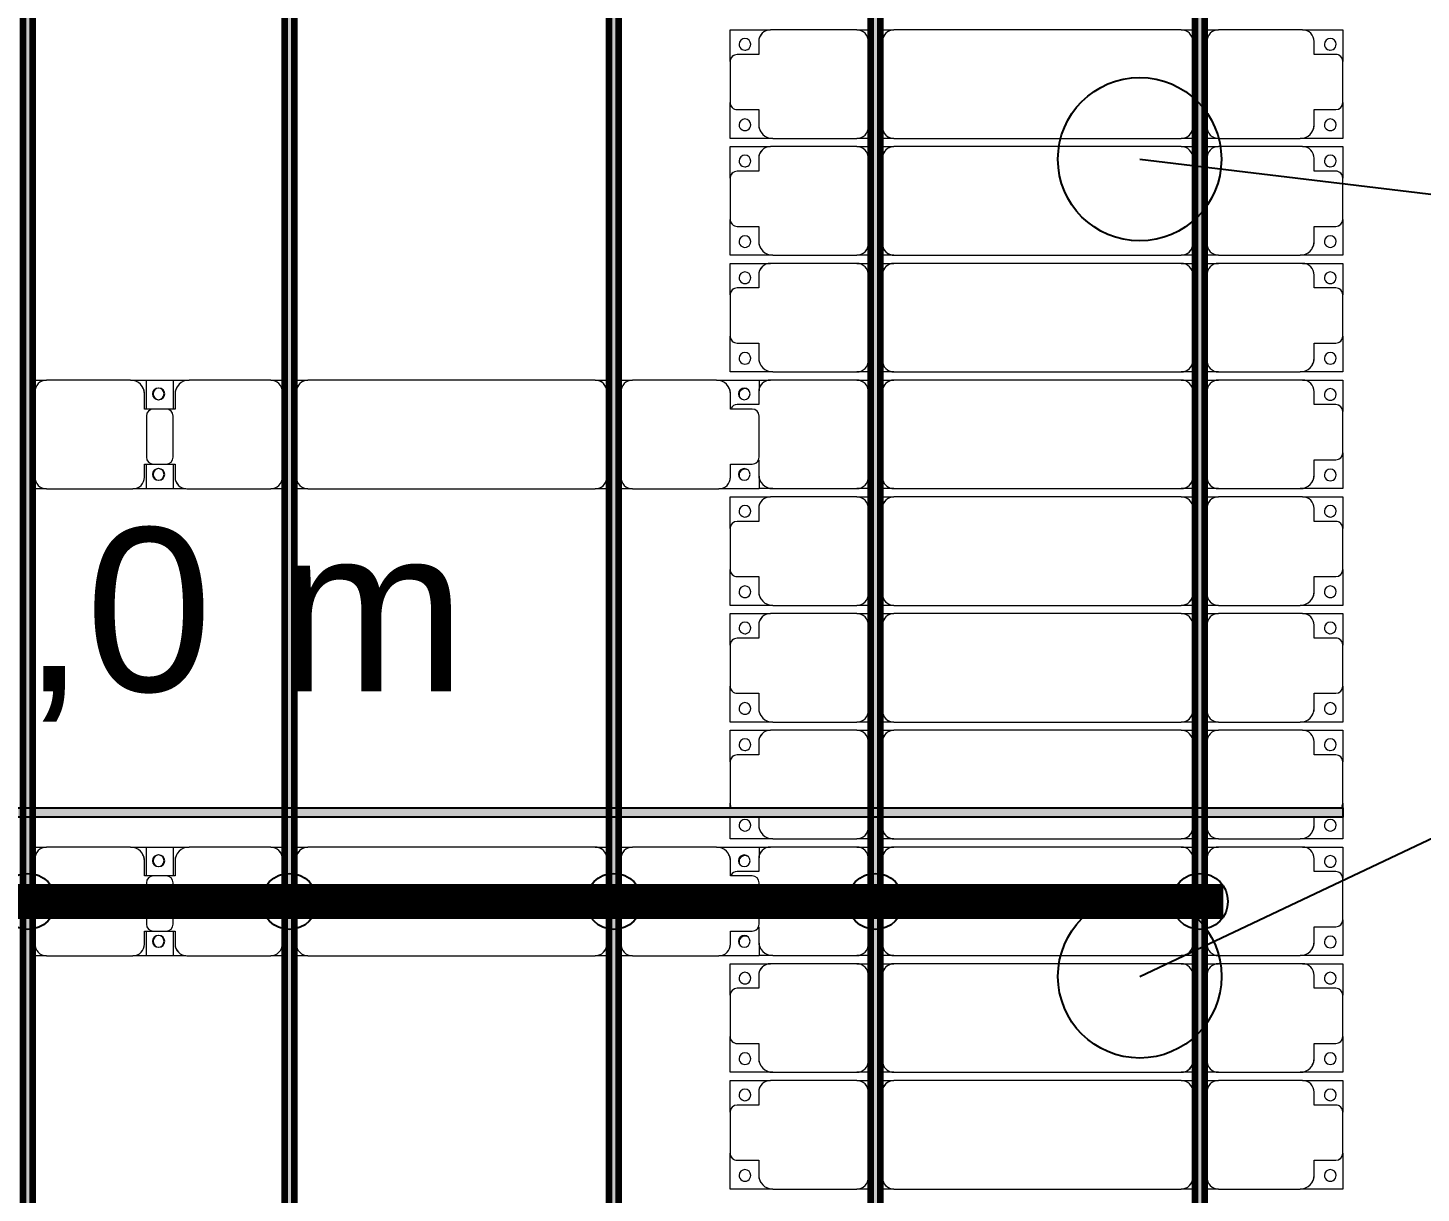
# Model space of a CAD drawing. Header units: millimetres. Extents: x 312848 to 517332, y -142134 to -35114.
# Drawn here: x 394305 to 400272, y -78578 to -73586 of the extents above; entities that cross this region are included whole.
import ezdxf

# ---------------------------------------------------------------- set-up
doc = ezdxf.new("R2010")
doc.units = ezdxf.units.MM
for name, color, linetype, lineweight in [('A-ANNO-DIMS', 211, 'Continuous', 9), ('A-ANNO-DIMS-500', 211, 'Continuous', 9), ('A-GENM', 13, 'Continuous', 9), ('S-BEAM', 12, 'Continuous', 9)]:
    doc.layers.add(name, color=color, linetype=linetype, lineweight=lineweight)
for name, color, linetype in [('GC-BICH NEO', 6, 'Continuous'), ('GC-DAY NEO', 5, 'Continuous'), ('GC-GHI CHU', 2, 'Continuous'), ('GC-HOP 40x60 GIA CUONG', 1, 'Continuous')]:
    doc.layers.add(name, color=color, linetype=linetype)
doc.styles.add('GC_VN', font='arial.ttf')
doc.styles.add('Trebuchet MS', font='trebuc.ttf', dxfattribs={"width": 0.8, "height": 1500})
doc.dimstyles.new('Arc_Length_-_3mm_Trebuchet_MS_3', dxfattribs={"dimscale": 304.8, "dimtxt": 1546.42636, "dimasz": 1.64042, "dimexe": 2.46063, "dimexo": 2.46063, "dimgap": 0.492126, "dimtad": 1, "dimdec": 0, "dimrnd": 10, "dimzin": 0, "dimdsep": 46, "dimtxsty": 'Trebuchet MS', "dimblk1": 'OBLIQUE', "dimblk2": 'OBLIQUE', "dimsah": 1, "dimcen": 0.09, "dimdle": 1.64042, "dimazin": 0, "dimtfac": 1, "dimtdec": 4, "dimtix": 1, "dimtmove": 0, "dimatfit": 3, "dimfxl": 1, "dimtvp": 1, "dimtfill": 1, "dimtolj": 1, "dimtzin": 0, "dimarcsym": 2})

# ---------------------------------------------------------------- blocks, each defined once
blk = doc.blocks.new('Dai phao do pin - DẢI PHAO ĐỠ PIN-67477-KHUNG KẾT CẤU BÈ PIN 3')
at = {"layer": 'A-GENM', "color": 7}
for p, q in [((65970, 241.6), (66029.7, 241.6)), ((66389.7, 241.6), (66029.7, 241.6)), ((66389.7, 241.6), (66572.2, 241.6)), ((66457.8, 241.6), (66640.3, 241.6)), ((66457.8, 118.2), (66457.8, 241.6)), ((66572.2, 241.6), (66572.2, 118.2)), ((66990.3, 241.6), (66640.3, 241.6)), ((66990.3, 241.6), (67050, 241.6)), ((67090, 241.6), (67149.7, 241.6)), ((68380.3, 241.6), (67149.7, 241.6)), ((68380.3, 241.6), (68440, 241.6)), ((68480, 241.6), (68539.7, 241.6)), ((68899.7, 241.6), (68539.7, 241.6)), ((68899.7, 241.6), (69082.2, 241.6)), ((69082.2, 241.6), (69082.2, 196.5)), ((65979.7, 191.6), (65979.7, -173.4)), ((66449.7, 118.2), (66449.7, 181.6)), ((66580.3, 181.6), (66580.3, 118.2)), ((67040.3, -173.4), (67040.3, 191.6)), ((67099.7, 191.6), (67099.7, -173.4)), ((68430.3, -173.4), (68430.3, 191.6)), ((68489.7, 191.6), (68489.7, -173.4)), ((68959.7, 118.2), (68959.7, 181.6)), ((66542.2, 118.2), (66449.7, 118.2)), ((66457.8, 88.2), (66457.8, -88.2)), ((66580.3, 118.2), (66487.8, 118.2)), ((66572.2, -88.2), (66572.2, 88.2)), ((69052.2, 118.2), (68959.7, 118.2)), ((69082.2, -88.2), (69082.2, 88.2)), ((66449.7, -173.4), (66449.7, -118.2)), ((66449.7, -118.2), (66542.2, -118.2)), ((66457.8, -223.4), (66457.8, -118.2)), ((66487.8, -118.2), (66580.3, -118.2)), ((66572.2, -118.2), (66572.2, -223.4)), ((66580.3, -118.2), (66580.3, -173.4)), ((68959.7, -173.4), (68959.7, -118.2)), ((68959.7, -118.2), (69052.2, -118.2)), ((69082.2, -169.7), (69082.2, -223.4)), ((66029.7, -223.4), (65970, -223.4)), ((66029.7, -223.4), (66399.7, -223.4)), ((66572.2, -223.4), (66399.7, -223.4)), ((66626.5, -223.4), (66457.8, -223.4)), ((66630.3, -223.4), (66990.3, -223.4)), ((67050, -223.4), (66990.3, -223.4)), ((67149.7, -223.4), (67090, -223.4)), ((67149.7, -223.4), (68380.3, -223.4)), ((68440, -223.4), (68380.3, -223.4)), ((68539.7, -223.4), (68480, -223.4)), ((68539.7, -223.4), (68909.7, -223.4)), ((69082.2, -223.4), (68909.7, -223.4))]:
    blk.add_line(p, q, dxfattribs=at)
for centre, radius, start, end in [((66029.7, 191.6), 50, 90, 180), ((66389.7, 181.6), 60, 0, 90), ((66640.3, 181.6), 60, 90, 180), ((66990.3, 191.6), 50, 0, 90), ((67149.7, 191.6), 50, 90, 180), ((67149.7, 191.6), 50, 105, 180), ((68380.3, 191.6), 50, 0, 90), ((68380.3, 191.6), 50, 15, 90), ((68539.7, 191.6), 50, 90, 180), ((68899.7, 181.6), 60, 360, 90), ((66029.7, 191.6), 50, 135, 180), ((66389.7, 181.6), 60, 0, 30), ((66508.6, 183.2), 25, 0, 180), ((66508.6, 183.2), 25, 180, 0), ((66511.4, 183.2), 25, 0, 180), ((66511.4, 183.2), 25, 180, 360), ((66640.3, 181.6), 60, 150, 180), ((66990.3, 191.6), 50, 0, 45), ((68539.7, 191.6), 50, 135, 180), ((68899.7, 181.6), 60, 360, 30), ((69018.6, 183.2), 25, 0, 180), ((69018.6, 183.2), 25, 180, 0), ((66487.8, 88.2), 30, 90, 180), ((66542.2, 88.2), 30, 0, 90), ((69052.2, 88.2), 30, 0, 90), ((66487.8, -88.2), 30, 180, 270), ((66542.2, -88.2), 30, 270, 0), ((69052.2, -88.2), 30, 270, 0), ((69052.2, -88.2), 30, 300, 330), ((66029.7, -173.4), 50, 180, 270), ((66029.7, -173.4), 50, 180, 225), ((66399.7, -173.4), 50, 270, 0), ((66399.7, -173.4), 50, 315, 0), ((66508.6, -161.8), 25, 0, 180), ((66508.6, -161.8), 25, 180, 360), ((66511.4, -161.8), 25, 0, 180), ((66511.4, -161.8), 25, 180, 0), ((66630.3, -173.4), 50, 180, 270), ((66630.3, -173.4), 50, 180, 225), ((66990.3, -173.4), 50, 270, 0), ((66990.3, -173.4), 50, 315, 0), ((67149.7, -173.4), 50, 180, 270), ((67149.7, -173.4), 50, 180, 270), ((68380.3, -173.4), 50, 270, 0), ((68380.3, -173.4), 50, 285, 0), ((68539.7, -173.4), 50, 180, 270), ((68539.7, -173.4), 50, 180, 225), ((68909.7, -173.4), 50, 270, 0), ((68909.7, -173.4), 50, 315, 0), ((69018.6, -161.8), 25, 0, 180), ((69018.6, -161.8), 25, 180, 0)]:
    blk.add_arc(centre, radius, start, end, dxfattribs=at)
blk = doc.blocks.new('Dai phao do pin - DẢI PHAO ĐỠ PIN-V1-KHUNG KẾT CẤU BÈ PIN 3')
at = {"layer": 'A-GENM', "color": 7}
for p, q in [((65970, 241.6), (66029.7, 241.6)), ((66389.7, 241.6), (66029.7, 241.6)), ((66389.7, 241.6), (66572.2, 241.6)), ((66457.8, 241.6), (66640.3, 241.6)), ((66457.8, 118.2), (66457.8, 241.6)), ((66572.2, 241.6), (66572.2, 118.2)), ((66990.3, 241.6), (66640.3, 241.6)), ((66990.3, 241.6), (67050, 241.6)), ((67090, 241.6), (67149.7, 241.6)), ((68380.3, 241.6), (67149.7, 241.6)), ((68380.3, 241.6), (68440, 241.6)), ((68480, 241.6), (68539.7, 241.6)), ((68899.7, 241.6), (68539.7, 241.6)), ((68899.7, 241.6), (69082.2, 241.6)), ((69082.2, 241.6), (69082.2, 196.5)), ((65979.7, 191.6), (65979.7, -173.4)), ((66449.7, 118.2), (66449.7, 181.6)), ((66580.3, 181.6), (66580.3, 118.2)), ((67040.3, -173.4), (67040.3, 191.6)), ((67099.7, 191.6), (67099.7, -173.4)), ((68430.3, -173.4), (68430.3, 191.6)), ((68489.7, 191.6), (68489.7, -173.4)), ((68959.7, 118.2), (68959.7, 181.6)), ((66542.2, 118.2), (66449.7, 118.2)), ((66457.8, 88.2), (66457.8, -88.2)), ((66580.3, 118.2), (66487.8, 118.2)), ((66572.2, -88.2), (66572.2, 88.2)), ((69052.2, 118.2), (68959.7, 118.2)), ((69082.2, -88.2), (69082.2, 88.2)), ((66449.7, -173.4), (66449.7, -118.2)), ((66449.7, -118.2), (66542.2, -118.2)), ((66457.8, -223.4), (66457.8, -118.2)), ((66487.8, -118.2), (66580.3, -118.2)), ((66572.2, -118.2), (66572.2, -223.4)), ((66580.3, -118.2), (66580.3, -173.4)), ((68959.7, -173.4), (68959.7, -118.2)), ((68959.7, -118.2), (69052.2, -118.2)), ((69082.2, -169.7), (69082.2, -223.4)), ((66029.7, -223.4), (65970, -223.4)), ((66029.7, -223.4), (66399.7, -223.4)), ((66572.2, -223.4), (66399.7, -223.4)), ((66626.5, -223.4), (66457.8, -223.4)), ((66630.3, -223.4), (66990.3, -223.4)), ((67050, -223.4), (66990.3, -223.4)), ((67149.7, -223.4), (67090, -223.4)), ((67149.7, -223.4), (68380.3, -223.4)), ((68440, -223.4), (68380.3, -223.4)), ((68539.7, -223.4), (68480, -223.4)), ((68539.7, -223.4), (68909.7, -223.4)), ((69082.2, -223.4), (68909.7, -223.4))]:
    blk.add_line(p, q, dxfattribs=at)
for centre, radius, start, end in [((66029.7, 191.6), 50, 90, 180), ((66389.7, 181.6), 60, 0, 90), ((66640.3, 181.6), 60, 90, 180), ((66990.3, 191.6), 50, 0, 90), ((67149.7, 191.6), 50, 90, 180), ((67149.7, 191.6), 50, 105, 180), ((68380.3, 191.6), 50, 0, 90), ((68380.3, 191.6), 50, 15, 90), ((68539.7, 191.6), 50, 90, 180), ((68899.7, 181.6), 60, 360, 90), ((66029.7, 191.6), 50, 135, 180), ((66389.7, 181.6), 60, 0, 30), ((66508.6, 183.2), 25, 0, 180), ((66508.6, 183.2), 25, 180, 0), ((66511.4, 183.2), 25, 0, 180), ((66511.4, 183.2), 25, 180, 360), ((66640.3, 181.6), 60, 150, 180), ((66990.3, 191.6), 50, 0, 45), ((68539.7, 191.6), 50, 135, 180), ((68899.7, 181.6), 60, 360, 30), ((69018.6, 183.2), 25, 0, 180), ((69018.6, 183.2), 25, 180, 0), ((66487.8, 88.2), 30, 90, 180), ((66542.2, 88.2), 30, 0, 90), ((69052.2, 88.2), 30, 0, 90), ((66487.8, -88.2), 30, 180, 270), ((66542.2, -88.2), 30, 270, 0), ((69052.2, -88.2), 30, 270, 0), ((69052.2, -88.2), 30, 300, 330), ((66029.7, -173.4), 50, 180, 270), ((66029.7, -173.4), 50, 180, 225), ((66399.7, -173.4), 50, 270, 0), ((66399.7, -173.4), 50, 315, 0), ((66508.6, -161.8), 25, 0, 180), ((66508.6, -161.8), 25, 180, 360), ((66511.4, -161.8), 25, 0, 180), ((66511.4, -161.8), 25, 180, 0), ((66630.3, -173.4), 50, 180, 270), ((66630.3, -173.4), 50, 180, 225), ((66990.3, -173.4), 50, 270, 0), ((66990.3, -173.4), 50, 315, 0), ((67149.7, -173.4), 50, 180, 270), ((67149.7, -173.4), 50, 180, 270), ((68380.3, -173.4), 50, 270, 0), ((68380.3, -173.4), 50, 285, 0), ((68539.7, -173.4), 50, 180, 270), ((68539.7, -173.4), 50, 180, 225), ((68909.7, -173.4), 50, 270, 0), ((68909.7, -173.4), 50, 315, 0), ((69018.6, -161.8), 25, 0, 180), ((69018.6, -161.8), 25, 180, 0)]:
    blk.add_arc(centre, radius, start, end, dxfattribs=at)
blk = doc.blocks.new('Dầm C52 - Hộp 40x60-69555-KHUNG KẾT CẤU BÈ PIN 3')
at = {"layer": 'S-BEAM', "lineweight": 25}
blk.add_hatch(color=4, dxfattribs=at).paths.add_polyline_path([(37512.3, -20), (37702.2, -20), (37702.2, 20), (-37702.2, 20), (-37702.2, -20), (37035.7, -20)])
at = {"layer": 'S-BEAM', "color": 4, "lineweight": 25}
for p, q in [((-37702.2, 20), (37702.2, 20)), ((37702.2, 20), (37702.2, -20)), ((37702.2, -20), (-37702.2, -20))]:
    blk.add_line(p, q, dxfattribs=at)
blk = doc.blocks.new('Dải phao đi lại kèm đỡ invester - DẢI PHAO ĐI LẠI-V20-KHUNG KẾT CẤU BÈ PIN 3')
at = {"layer": 'A-GENM', "color": 7}
for p, q in [((54758.4, 1312.2), (54911.8, 1312.2)), ((54758.4, 1129.7), (54758.4, 1312.2)), ((54881.8, 1282.2), (54881.8, 1189.7)), ((55088.2, 1312.2), (54911.8, 1312.2)), ((55088.2, 1312.2), (55223.4, 1312.2)), ((55118.2, 1189.7), (55118.2, 1282.2)), ((55223.4, 1312.2), (55223.4, 1139.7)), ((55258.4, 1312.2), (55411.8, 1312.2)), ((55258.4, 1129.7), (55258.4, 1312.2)), ((55381.8, 1282.2), (55381.8, 1189.7)), ((55588.2, 1312.2), (55411.8, 1312.2)), ((55588.2, 1312.2), (55723.4, 1312.2)), ((55618.2, 1189.7), (55618.2, 1282.2)), ((55723.4, 1312.2), (55723.4, 1139.7)), ((55794.6, 1312.2), (55803.5, 1312.2)), ((56118.2, 1189.7), (56118.2, 1282.2)), ((56169.7, 1312.2), (56176.8, 1312.2)), ((56223.4, 1312.2), (56223.4, 1139.7)), ((56258.4, 1312.2), (56351.2, 1312.2)), ((56258.4, 1129.7), (56258.4, 1312.2)), ((56391.2, 1312.2), (56411.8, 1312.2)), ((56588.2, 1312.2), (56411.8, 1312.2)), ((56588.2, 1312.2), (56723.4, 1312.2)), ((56618.2, 1189.7), (56618.2, 1282.2)), ((56723.4, 1312.2), (56723.4, 1139.7)), ((56758.4, 1312.2), (56911.8, 1312.2)), ((56758.4, 1129.7), (56758.4, 1312.2)), ((56881.8, 1282.2), (56881.8, 1189.7)), ((57088.2, 1312.2), (56911.8, 1312.2)), ((57088.2, 1312.2), (57223.4, 1312.2)), ((57118.2, 1189.7), (57118.2, 1282.2)), ((57223.4, 1312.2), (57223.4, 1139.7)), ((57258.4, 1312.2), (57411.8, 1312.2)), ((57258.4, 1129.7), (57258.4, 1312.2)), ((57381.8, 1282.2), (57381.8, 1189.7)), ((57588.2, 1312.2), (57411.8, 1312.2)), ((57588.2, 1312.2), (57723.4, 1312.2)), ((57618.2, 1189.7), (57618.2, 1282.2)), ((57723.4, 1312.2), (57723.4, 1139.7)), ((57794.6, 1312.2), (57803.5, 1312.2)), ((58118.2, 1189.7), (58118.2, 1282.2)), ((58169.7, 1312.2), (58176.8, 1312.2)), ((58223.4, 1312.2), (58223.4, 1139.7)), ((58258.4, 1312.2), (58411.8, 1312.2)), ((58258.4, 1129.7), (58258.4, 1312.2)), ((58381.8, 1282.2), (58381.8, 1189.7)), ((58588.2, 1312.2), (58411.8, 1312.2)), ((58588.2, 1312.2), (58723.4, 1312.2)), ((58618.2, 1189.7), (58618.2, 1282.2)), ((58723.4, 1312.2), (58723.4, 1139.7)), ((58758.4, 1312.2), (58911.8, 1312.2)), ((58758.4, 1129.7), (58758.4, 1312.2)), ((58881.8, 1282.2), (58881.8, 1189.7)), ((59088.2, 1312.2), (58911.8, 1312.2)), ((59088.2, 1312.2), (59223.4, 1312.2)), ((59118.2, 1189.7), (59118.2, 1282.2)), ((59223.4, 1312.2), (59223.4, 1139.7)), ((59258.4, 1312.2), (59411.8, 1312.2)), ((59258.4, 1129.7), (59258.4, 1312.2)), ((59381.8, 1282.2), (59381.8, 1189.7)), ((59588.2, 1312.2), (59411.8, 1312.2)), ((59588.2, 1312.2), (59723.4, 1312.2)), ((59618.2, 1189.7), (59618.2, 1282.2)), ((59723.4, 1312.2), (59723.4, 1139.7)), ((54881.8, 1189.7), (54818.4, 1189.7)), ((55173.4, 1189.7), (55118.2, 1189.7)), ((55223.4, 769.7), (55223.4, 1139.7)), ((55381.8, 1189.7), (55318.4, 1189.7)), ((55673.4, 1189.7), (55618.2, 1189.7)), ((55723.4, 769.7), (55723.4, 1139.7)), ((55758.4, 1129.7), (55758.4, 1188.8)), ((55881.8, 1189.7), (55818.4, 1189.7)), ((56173.4, 1189.7), (56118.2, 1189.7)), ((56223.4, 769.7), (56223.4, 1139.7)), ((56351.2, 1189.7), (56318.4, 1189.7)), ((56673.4, 1189.7), (56618.2, 1189.7)), ((56723.4, 769.7), (56723.4, 1139.7)), ((56881.8, 1189.7), (56818.4, 1189.7)), ((57173.4, 1189.7), (57118.2, 1189.7)), ((57223.4, 769.7), (57223.4, 1139.7)), ((57381.8, 1189.7), (57318.4, 1189.7)), ((57673.4, 1189.7), (57618.2, 1189.7)), ((57723.4, 769.7), (57723.4, 1139.7)), ((57758.4, 1129.7), (57758.4, 1188.8)), ((57881.8, 1189.7), (57818.4, 1189.7)), ((58173.4, 1189.7), (58118.2, 1189.7)), ((58223.4, 769.7), (58223.4, 1139.7)), ((58381.8, 1189.7), (58318.4, 1189.7)), ((58673.4, 1189.7), (58618.2, 1189.7)), ((58723.4, 769.7), (58723.4, 1139.7)), ((58881.8, 1189.7), (58818.4, 1189.7)), ((59173.4, 1189.7), (59118.2, 1189.7)), ((59223.4, 769.7), (59223.4, 1139.7)), ((59381.8, 1189.7), (59318.4, 1189.7)), ((59673.4, 1189.7), (59618.2, 1189.7)), ((59723.4, 769.7), (59723.4, 1139.7)), ((54758.4, 1129.7), (54758.4, 769.7)), ((55258.4, 1129.7), (55258.4, 769.7)), ((55758.4, 1129.7), (55758.4, 769.7)), ((56258.4, 1129.7), (56258.4, 769.7)), ((56758.4, 1129.7), (56758.4, 769.7)), ((57258.4, 1129.7), (57258.4, 769.7)), ((57758.4, 1129.7), (57758.4, 769.7)), ((58258.4, 1129.7), (58258.4, 769.7)), ((58758.4, 1129.7), (58758.4, 769.7)), ((59258.4, 1129.7), (59258.4, 769.7)), ((54758.4, 710), (54758.4, 769.7)), ((54808.4, 719.7), (55173.4, 719.7)), ((55223.4, 769.7), (55223.4, 710)), ((55258.4, 710), (55258.4, 769.7)), ((55308.4, 719.7), (55673.4, 719.7)), ((55723.4, 769.7), (55723.4, 710)), ((55758.4, 710), (55758.4, 769.7)), ((55808.4, 719.7), (56173.4, 719.7)), ((56223.4, 769.7), (56223.4, 710)), ((56258.4, 710), (56258.4, 769.7)), ((56308.4, 719.7), (56351.2, 719.7)), ((56391.2, 719.7), (56673.4, 719.7)), ((56723.4, 769.7), (56723.4, 710)), ((56758.4, 710), (56758.4, 769.7)), ((56808.4, 719.7), (57173.4, 719.7)), ((57223.4, 769.7), (57223.4, 710)), ((57258.4, 710), (57258.4, 769.7)), ((57308.4, 719.7), (57673.4, 719.7)), ((57723.4, 769.7), (57723.4, 710)), ((57758.4, 710), (57758.4, 769.7)), ((57808.4, 719.7), (58173.4, 719.7)), ((58223.4, 769.7), (58223.4, 710)), ((58258.4, 710), (58258.4, 769.7)), ((58308.4, 719.7), (58673.4, 719.7)), ((58723.4, 769.7), (58723.4, 710)), ((58758.4, 710), (58758.4, 769.7)), ((58808.4, 719.7), (59173.4, 719.7)), ((59223.4, 769.7), (59223.4, 710)), ((59258.4, 710), (59258.4, 769.7)), ((59308.4, 719.7), (59673.4, 719.7)), ((59723.4, 769.7), (59723.4, 710)), ((54758.4, 610.3), (54758.4, 670)), ((55173.4, 660.3), (54808.4, 660.3)), ((55223.4, 670), (55223.4, 610.3)), ((55258.4, 610.3), (55258.4, 670)), ((55673.4, 660.3), (55308.4, 660.3)), ((55723.4, 670), (55723.4, 610.3)), ((55758.4, 610.3), (55758.4, 670)), ((56173.4, 660.3), (55808.4, 660.3)), ((56223.4, 670), (56223.4, 610.3)), ((56258.4, 610.3), (56258.4, 670)), ((56351.2, 660.3), (56308.4, 660.3)), ((56673.4, 660.3), (56391.2, 660.3)), ((56723.4, 670), (56723.4, 610.3)), ((56758.4, 610.3), (56758.4, 670)), ((57173.4, 660.3), (56808.4, 660.3)), ((57223.4, 670), (57223.4, 610.3)), ((57258.4, 610.3), (57258.4, 670)), ((57673.4, 660.3), (57308.4, 660.3)), ((57723.4, 670), (57723.4, 610.3)), ((57758.4, 610.3), (57758.4, 670)), ((58173.4, 660.3), (57808.4, 660.3)), ((58223.4, 670), (58223.4, 610.3)), ((58258.4, 610.3), (58258.4, 670)), ((58673.4, 660.3), (58308.4, 660.3)), ((58723.4, 670), (58723.4, 610.3)), ((58758.4, 610.3), (58758.4, 670)), ((59173.4, 660.3), (58808.4, 660.3)), ((59223.4, 670), (59223.4, 610.3)), ((59258.4, 610.3), (59258.4, 670)), ((59673.4, 660.3), (59308.4, 660.3)), ((59723.4, 670), (59723.4, 610.3)), ((54758.4, 610.3), (54758.4, -620.3)), ((55223.4, -620.3), (55223.4, 610.3)), ((55258.4, 610.3), (55258.4, -620.3)), ((55723.4, -620.3), (55723.4, 610.3)), ((55758.4, 610.3), (55758.4, -620.3)), ((56223.4, -620.3), (56223.4, 610.3)), ((56258.4, 610.3), (56258.4, -620.3)), ((56723.4, -620.3), (56723.4, 610.3)), ((56758.4, 610.3), (56758.4, -620.3)), ((57223.4, -620.3), (57223.4, 610.3)), ((57258.4, 610.3), (57258.4, -620.3)), ((57723.4, -620.3), (57723.4, 610.3)), ((57758.4, 610.3), (57758.4, -620.3)), ((58223.4, -620.3), (58223.4, 610.3)), ((58258.4, 610.3), (58258.4, -620.3)), ((58723.4, -620.3), (58723.4, 610.3)), ((58758.4, 610.3), (58758.4, -620.3)), ((59223.4, -620.3), (59223.4, 610.3)), ((59258.4, 610.3), (59258.4, -620.3)), ((59723.4, -620.3), (59723.4, 610.3)), ((54758.4, -680), (54758.4, -620.3)), ((55223.4, -620.3), (55223.4, -680)), ((55258.4, -680), (55258.4, -620.3)), ((55723.4, -620.3), (55723.4, -680)), ((55758.4, -680), (55758.4, -620.3)), ((56223.4, -620.3), (56223.4, -680)), ((56258.4, -680), (56258.4, -620.3)), ((56723.4, -620.3), (56723.4, -680)), ((56758.4, -680), (56758.4, -620.3)), ((57223.4, -620.3), (57223.4, -680)), ((57258.4, -680), (57258.4, -620.3)), ((57723.4, -620.3), (57723.4, -680)), ((57758.4, -680), (57758.4, -620.3)), ((58223.4, -620.3), (58223.4, -680)), ((58258.4, -680), (58258.4, -620.3)), ((58723.4, -620.3), (58723.4, -680)), ((58758.4, -680), (58758.4, -620.3)), ((59223.4, -620.3), (59223.4, -680)), ((59258.4, -680), (59258.4, -620.3)), ((59723.4, -620.3), (59723.4, -680)), ((54808.4, -670.3), (55173.4, -670.3)), ((55308.4, -670.3), (55673.4, -670.3)), ((55808.4, -670.3), (56173.4, -670.3)), ((56308.4, -670.3), (56351.2, -670.3)), ((56391.2, -670.3), (56673.4, -670.3)), ((56808.4, -670.3), (57173.4, -670.3)), ((57308.4, -670.3), (57673.4, -670.3)), ((57808.4, -670.3), (58173.4, -670.3)), ((58308.4, -670.3), (58673.4, -670.3)), ((58808.4, -670.3), (59173.4, -670.3)), ((59308.4, -670.3), (59673.4, -670.3)), ((54758.4, -779.7), (54758.4, -720)), ((55173.4, -729.7), (54808.4, -729.7)), ((55223.4, -720), (55223.4, -779.7)), ((55258.4, -779.7), (55258.4, -720)), ((55673.4, -729.7), (55308.4, -729.7)), ((55723.4, -720), (55723.4, -779.7)), ((55758.4, -779.7), (55758.4, -720)), ((56173.4, -729.7), (55808.4, -729.7)), ((56223.4, -720), (56223.4, -779.7)), ((56258.4, -779.7), (56258.4, -720)), ((56351.2, -729.7), (56308.4, -729.7)), ((56673.4, -729.7), (56391.2, -729.7)), ((56723.4, -720), (56723.4, -779.7)), ((56758.4, -779.7), (56758.4, -720)), ((57173.4, -729.7), (56808.4, -729.7)), ((57223.4, -720), (57223.4, -779.7)), ((57258.4, -779.7), (57258.4, -720)), ((57673.4, -729.7), (57308.4, -729.7)), ((57723.4, -720), (57723.4, -779.7)), ((57758.4, -779.7), (57758.4, -720)), ((58173.4, -729.7), (57808.4, -729.7)), ((58223.4, -720), (58223.4, -779.7)), ((58258.4, -779.7), (58258.4, -720)), ((58673.4, -729.7), (58308.4, -729.7)), ((58723.4, -720), (58723.4, -779.7)), ((58758.4, -779.7), (58758.4, -720)), ((59173.4, -729.7), (58808.4, -729.7)), ((59223.4, -720), (59223.4, -779.7)), ((59258.4, -779.7), (59258.4, -720)), ((59673.4, -729.7), (59308.4, -729.7)), ((59723.4, -720), (59723.4, -779.7)), ((54758.4, -779.7), (54758.4, -1129.7)), ((55223.4, -1139.7), (55223.4, -779.7)), ((55258.4, -779.7), (55258.4, -1129.7)), ((55723.4, -1139.7), (55723.4, -779.7)), ((55758.4, -779.7), (55758.4, -1129.7)), ((56223.4, -1139.7), (56223.4, -779.7)), ((56258.4, -779.7), (56258.4, -1129.7)), ((56723.4, -1139.7), (56723.4, -779.7)), ((56758.4, -779.7), (56758.4, -1129.7)), ((57223.4, -1139.7), (57223.4, -779.7)), ((57258.4, -779.7), (57258.4, -1129.7)), ((57723.4, -1139.7), (57723.4, -779.7)), ((57758.4, -779.7), (57758.4, -1129.7)), ((58223.4, -1139.7), (58223.4, -779.7)), ((58258.4, -779.7), (58258.4, -1129.7)), ((58723.4, -1139.7), (58723.4, -779.7)), ((58758.4, -779.7), (58758.4, -1129.7)), ((59223.4, -1139.7), (59223.4, -779.7)), ((59258.4, -779.7), (59258.4, -1129.7)), ((59723.4, -1139.7), (59723.4, -779.7)), ((54758.4, -1312.2), (54758.4, -1129.7)), ((55258.4, -1312.2), (55258.4, -1129.7)), ((55758.4, -1312.2), (55758.4, -1129.7)), ((56258.4, -1312.2), (56258.4, -1129.7)), ((56758.4, -1312.2), (56758.4, -1129.7)), ((57258.4, -1312.2), (57258.4, -1129.7)), ((57758.4, -1312.2), (57758.4, -1129.7)), ((58258.4, -1312.2), (58258.4, -1129.7)), ((58758.4, -1312.2), (58758.4, -1129.7)), ((59258.4, -1312.2), (59258.4, -1129.7)), ((54818.4, -1189.7), (54881.8, -1189.7)), ((54881.8, -1189.7), (54881.8, -1282.2)), ((55118.2, -1282.2), (55118.2, -1189.7)), ((55118.2, -1189.7), (55173.4, -1189.7)), ((55223.4, -1139.7), (55223.4, -1312.2)), ((55318.4, -1189.7), (55381.8, -1189.7)), ((55381.8, -1189.7), (55381.8, -1282.2)), ((55618.2, -1282.2), (55618.2, -1189.7)), ((55618.2, -1189.7), (55673.4, -1189.7)), ((55723.4, -1139.7), (55723.4, -1312.2)), ((55818.4, -1189.7), (55881.8, -1189.7)), ((55881.8, -1189.7), (55881.8, -1282.2)), ((56118.2, -1282.2), (56118.2, -1189.7)), ((56118.2, -1189.7), (56173.4, -1189.7)), ((56223.4, -1139.7), (56223.4, -1312.2)), ((56318.4, -1189.7), (56351.2, -1189.7)), ((56618.2, -1282.2), (56618.2, -1189.7)), ((56618.2, -1189.7), (56673.4, -1189.7)), ((56723.4, -1139.7), (56723.4, -1312.2)), ((56818.4, -1189.7), (56881.8, -1189.7)), ((56881.8, -1189.7), (56881.8, -1282.2)), ((57118.2, -1282.2), (57118.2, -1189.7)), ((57118.2, -1189.7), (57173.4, -1189.7)), ((57223.4, -1139.7), (57223.4, -1312.2)), ((57318.4, -1189.7), (57381.8, -1189.7)), ((57381.8, -1189.7), (57381.8, -1282.2)), ((57618.2, -1282.2), (57618.2, -1189.7)), ((57618.2, -1189.7), (57673.4, -1189.7)), ((57723.4, -1139.7), (57723.4, -1312.2)), ((57818.4, -1189.7), (57881.8, -1189.7)), ((57881.8, -1189.7), (57881.8, -1282.2)), ((58118.2, -1282.2), (58118.2, -1189.7)), ((58118.2, -1189.7), (58173.4, -1189.7)), ((58223.4, -1139.7), (58223.4, -1312.2)), ((58318.4, -1189.7), (58381.8, -1189.7)), ((58381.8, -1189.7), (58381.8, -1282.2)), ((58618.2, -1282.2), (58618.2, -1189.7)), ((58618.2, -1189.7), (58673.4, -1189.7)), ((58723.4, -1139.7), (58723.4, -1312.2)), ((58818.4, -1189.7), (58881.8, -1189.7)), ((58881.8, -1189.7), (58881.8, -1282.2)), ((59118.2, -1282.2), (59118.2, -1189.7)), ((59118.2, -1189.7), (59173.4, -1189.7)), ((59223.4, -1139.7), (59223.4, -1312.2)), ((59318.4, -1189.7), (59381.8, -1189.7)), ((59381.8, -1189.7), (59381.8, -1282.2)), ((59618.2, -1282.2), (59618.2, -1189.7)), ((59618.2, -1189.7), (59673.4, -1189.7)), ((59723.4, -1139.7), (59723.4, -1312.2)), ((54911.8, -1312.2), (54758.4, -1312.2)), ((54911.8, -1312.2), (55088.2, -1312.2)), ((55223.4, -1312.2), (55088.2, -1312.2)), ((55411.8, -1312.2), (55258.4, -1312.2)), ((55411.8, -1312.2), (55588.2, -1312.2)), ((55723.4, -1312.2), (55588.2, -1312.2)), ((55911.8, -1312.2), (55758.4, -1312.2)), ((55911.8, -1312.2), (56088.2, -1312.2)), ((56223.4, -1312.2), (56088.2, -1312.2)), ((56351.2, -1312.2), (56258.4, -1312.2)), ((56411.8, -1312.2), (56391.2, -1312.2)), ((56411.8, -1312.2), (56588.2, -1312.2)), ((56723.4, -1312.2), (56588.2, -1312.2)), ((56911.8, -1312.2), (56758.4, -1312.2)), ((56911.8, -1312.2), (57088.2, -1312.2)), ((57223.4, -1312.2), (57088.2, -1312.2)), ((57411.8, -1312.2), (57258.4, -1312.2)), ((57411.8, -1312.2), (57588.2, -1312.2)), ((57723.4, -1312.2), (57588.2, -1312.2)), ((57911.8, -1312.2), (57758.4, -1312.2)), ((57911.8, -1312.2), (58088.2, -1312.2)), ((58223.4, -1312.2), (58088.2, -1312.2)), ((58411.8, -1312.2), (58258.4, -1312.2)), ((58411.8, -1312.2), (58588.2, -1312.2)), ((58723.4, -1312.2), (58588.2, -1312.2)), ((58911.8, -1312.2), (58758.4, -1312.2)), ((58911.8, -1312.2), (59088.2, -1312.2)), ((59223.4, -1312.2), (59088.2, -1312.2)), ((59411.8, -1312.2), (59258.4, -1312.2)), ((59411.8, -1312.2), (59588.2, -1312.2)), ((59723.4, -1312.2), (59588.2, -1312.2))]:
    blk.add_line(p, q, dxfattribs=at)
for centre, radius, start, end in [((54816.8, 1248.6), 25, 90, 270), ((54816.8, 1248.6), 25, 270, 90), ((54911.8, 1282.2), 30, 90, 180), ((54911.8, 1282.2), 30, 90, 150), ((55088.2, 1282.2), 30, 360, 90), ((55088.2, 1282.2), 30, 30, 90), ((55161.8, 1248.6), 25, 90, 270), ((55161.8, 1248.6), 25, 270, 90), ((55316.8, 1248.6), 25, 90, 270), ((55316.8, 1248.6), 25, 270, 90), ((55411.8, 1282.2), 30, 90, 180), ((55411.8, 1282.2), 30, 90, 150), ((55588.2, 1282.2), 30, 360, 90), ((55588.2, 1282.2), 30, 30, 90), ((55661.8, 1248.6), 25, 90, 270), ((55661.8, 1248.6), 25, 270, 90), ((55816.8, 1248.6), 25, 90, 120), ((55816.8, 1248.6), 25, 330, 90), ((56088.2, 1282.2), 30, 0, 60), ((56161.8, 1248.6), 25, 90, 120), ((56161.8, 1248.6), 25, 330, 90), ((56316.8, 1248.6), 25, 90, 270), ((56316.8, 1248.6), 25, 270, 90), ((56411.8, 1282.2), 30, 90, 120), ((56411.8, 1282.2), 30, 90, 120), ((56588.2, 1282.2), 30, 360, 90), ((56588.2, 1282.2), 30, 30, 90), ((56661.8, 1248.6), 25, 90, 270), ((56661.8, 1248.6), 25, 270, 90), ((56816.8, 1248.6), 25, 90, 270), ((56816.8, 1248.6), 25, 270, 90), ((56911.8, 1282.2), 30, 90, 180), ((56911.8, 1282.2), 30, 90, 150), ((57088.2, 1282.2), 30, 360, 90), ((57088.2, 1282.2), 30, 30, 90), ((57161.8, 1248.6), 25, 90, 270), ((57161.8, 1248.6), 25, 270, 90), ((57316.8, 1248.6), 25, 90, 270), ((57316.8, 1248.6), 25, 270, 90), ((57411.8, 1282.2), 30, 90, 180), ((57411.8, 1282.2), 30, 90, 150), ((57588.2, 1282.2), 30, 0, 90), ((57588.2, 1282.2), 30, 30, 90), ((57661.8, 1248.6), 25, 90, 270), ((57661.8, 1248.6), 25, 270, 90), ((57816.8, 1248.6), 25, 90, 120), ((57816.8, 1248.6), 25, 330, 90), ((58088.2, 1282.2), 30, 360, 60), ((58161.8, 1248.6), 25, 90, 120), ((58161.8, 1248.6), 25, 330, 90), ((58316.8, 1248.6), 25, 90, 270), ((58316.8, 1248.6), 25, 270, 90), ((58411.8, 1282.2), 30, 90, 180), ((58411.8, 1282.2), 30, 90, 150), ((58588.2, 1282.2), 30, 0, 90), ((58588.2, 1282.2), 30, 30, 90), ((58661.8, 1248.6), 25, 90, 270), ((58661.8, 1248.6), 25, 270, 90), ((58816.8, 1248.6), 25, 90, 270), ((58816.8, 1248.6), 25, 270, 90), ((58911.8, 1282.2), 30, 90, 180), ((58911.8, 1282.2), 30, 90, 150), ((59088.2, 1282.2), 30, 360, 90), ((59088.2, 1282.2), 30, 35.23826, 90), ((59161.8, 1248.6), 25, 90, 270), ((59161.8, 1248.6), 25, 270, 90), ((59316.8, 1248.6), 25, 90, 270), ((59316.8, 1248.6), 25, 270, 90), ((59411.8, 1282.2), 30, 90, 180), ((59411.8, 1282.2), 30, 90, 150), ((59588.2, 1282.2), 30, 360, 90), ((59588.2, 1282.2), 30, 30, 90), ((59661.8, 1248.6), 25, 90, 270), ((59661.8, 1248.6), 25, 270, 90), ((55161.8, 1248.6), 25, 180, 195), ((55661.8, 1248.6), 25, 180, 195), ((56661.8, 1248.6), 25, 180, 195), ((57161.8, 1248.6), 25, 180, 195), ((57661.8, 1248.6), 25, 180, 195), ((58661.8, 1248.6), 25, 180, 195), ((59161.8, 1248.6), 25, 180, 195), ((59661.8, 1248.6), 25, 180, 195), ((54818.4, 1129.7), 60, 90, 180), ((54818.4, 1129.7), 60, 90, 120), ((55173.4, 1139.7), 50, 0, 90), ((55173.4, 1139.7), 50, 45, 90), ((55318.4, 1129.7), 60, 90, 180), ((55318.4, 1129.7), 60, 90, 120), ((55673.4, 1139.7), 50, 360, 90), ((55673.4, 1139.7), 50, 45, 90), ((55818.4, 1129.7), 60, 90, 180), ((55818.4, 1129.7), 60, 105, 120), ((56173.4, 1139.7), 50, 360, 90), ((56173.4, 1139.7), 50, 45, 75), ((56318.4, 1129.7), 60, 90, 180), ((56318.4, 1129.7), 60, 90, 120), ((56673.4, 1139.7), 50, 360, 90), ((56673.4, 1139.7), 50, 45, 90), ((56818.4, 1129.7), 60, 90, 180), ((56818.4, 1129.7), 60, 92.95161, 120), ((57173.4, 1139.7), 50, 360, 90), ((57173.4, 1139.7), 50, 45, 90), ((57318.4, 1129.7), 60, 90, 180), ((57318.4, 1129.7), 60, 90, 120), ((57673.4, 1139.7), 50, 0, 90), ((57673.4, 1139.7), 50, 45, 90), ((57818.4, 1129.7), 60, 90, 180), ((57818.4, 1129.7), 60, 105, 120), ((58173.4, 1139.7), 50, 360, 90), ((58173.4, 1139.7), 50, 45, 75), ((58318.4, 1129.7), 60, 90, 180), ((58318.4, 1129.7), 60, 90, 120), ((58673.4, 1139.7), 50, 0, 90), ((58673.4, 1139.7), 50, 45, 90), ((58818.4, 1129.7), 60, 90, 180), ((58818.4, 1129.7), 60, 90, 120), ((59173.4, 1139.7), 50, 0, 90), ((59173.4, 1139.7), 50, 45, 90), ((59318.4, 1129.7), 60, 90, 180), ((59318.4, 1129.7), 60, 90, 120), ((59673.4, 1139.7), 50, 0, 90), ((59673.4, 1139.7), 50, 45, 90), ((54808.4, 769.7), 50, 180, 270), ((54808.4, 769.7), 50, 225, 270), ((55173.4, 769.7), 50, 270, 360), ((55173.4, 769.7), 50, 270, 315), ((55308.4, 769.7), 50, 180, 270), ((55308.4, 769.7), 50, 225, 270), ((55673.4, 769.7), 50, 270, 0), ((55673.4, 769.7), 50, 270, 315), ((55808.4, 769.7), 50, 180, 270), ((55808.4, 769.7), 50, 225, 270), ((56173.4, 769.7), 50, 270, 0), ((56173.4, 769.7), 50, 270, 315), ((56308.4, 769.7), 50, 180, 270), ((56308.4, 769.7), 50, 225, 270), ((56673.4, 769.7), 50, 270, 360), ((56673.4, 769.7), 50, 270, 315), ((56808.4, 769.7), 50, 180, 270), ((56808.4, 769.7), 50, 225, 270), ((57173.4, 769.7), 50, 270, 360), ((57173.4, 769.7), 50, 270, 315), ((57308.4, 769.7), 50, 180, 270), ((57308.4, 769.7), 50, 225, 270), ((57673.4, 769.7), 50, 270, 0), ((57673.4, 769.7), 50, 270, 315), ((57808.4, 769.7), 50, 180, 270), ((57808.4, 769.7), 50, 225, 270), ((58173.4, 769.7), 50, 270, 360), ((58173.4, 769.7), 50, 270, 315), ((58308.4, 769.7), 50, 180, 270), ((58308.4, 769.7), 50, 225, 270), ((58673.4, 769.7), 50, 270, 360), ((58673.4, 769.7), 50, 270, 315), ((58808.4, 769.7), 50, 180, 270), ((58808.4, 769.7), 50, 225, 270), ((59173.4, 769.7), 50, 270, 360), ((59173.4, 769.7), 50, 270, 315), ((59308.4, 769.7), 50, 180, 270), ((59308.4, 769.7), 50, 225, 270), ((59673.4, 769.7), 50, 270, 360), ((59673.4, 769.7), 50, 270, 315), ((54808.4, 610.3), 50, 90, 180), ((54808.4, 610.3), 50, 105, 180), ((55173.4, 610.3), 50, 360, 90), ((55173.4, 610.3), 50, 15, 90), ((55308.4, 610.3), 50, 90, 180), ((55308.4, 610.3), 50, 105, 180), ((55673.4, 610.3), 50, 360, 90), ((55673.4, 610.3), 50, 15, 90), ((55808.4, 610.3), 50, 90, 180), ((55808.4, 610.3), 50, 105, 180), ((56173.4, 610.3), 50, 360, 90), ((56173.4, 610.3), 50, 15, 90), ((56308.4, 610.3), 50, 90, 180), ((56308.4, 610.3), 50, 105, 180), ((56673.4, 610.3), 50, 0, 90), ((56673.4, 610.3), 50, 15, 90), ((56808.4, 610.3), 50, 90, 180), ((56808.4, 610.3), 50, 105, 180), ((57173.4, 610.3), 50, 360, 90), ((57173.4, 610.3), 50, 15, 90), ((57308.4, 610.3), 50, 90, 180), ((57308.4, 610.3), 50, 105, 180), ((57673.4, 610.3), 50, 360, 90), ((57673.4, 610.3), 50, 15, 90), ((57808.4, 610.3), 50, 90, 180), ((57808.4, 610.3), 50, 105, 180), ((58173.4, 610.3), 50, 360, 90), ((58173.4, 610.3), 50, 15, 90), ((58308.4, 610.3), 50, 90, 180), ((58308.4, 610.3), 50, 105, 180), ((58673.4, 610.3), 50, 0, 90), ((58673.4, 610.3), 50, 15, 90), ((58808.4, 610.3), 50, 90, 180), ((58808.4, 610.3), 50, 105, 180), ((59173.4, 610.3), 50, 0, 90), ((59173.4, 610.3), 50, 15, 90), ((59308.4, 610.3), 50, 90, 180), ((59308.4, 610.3), 50, 105, 180), ((59673.4, 610.3), 50, 0, 90), ((59673.4, 610.3), 50, 15, 90), ((54808.4, -620.3), 50, 180, 270), ((54808.4, -620.3), 50, 195, 270), ((55173.4, -620.3), 50, 270, 360), ((55173.4, -620.3), 50, 270, 360), ((55308.4, -620.3), 50, 180, 270), ((55308.4, -620.3), 50, 195, 240), ((55673.4, -620.3), 50, 270, 0), ((55673.4, -620.3), 50, 270, 0), ((55808.4, -620.3), 50, 180, 270), ((55808.4, -620.3), 50, 195, 270), ((56173.4, -620.3), 50, 270, 0), ((56173.4, -620.3), 50, 270, 0), ((56308.4, -620.3), 50, 180, 270), ((56308.4, -620.3), 50, 195, 270), ((56673.4, -620.3), 50, 270, 0), ((56673.4, -620.3), 50, 270, 0), ((56808.4, -620.3), 50, 180, 270), ((56808.4, -620.3), 50, 195, 270), ((57173.4, -620.3), 50, 270, 360), ((57173.4, -620.3), 50, 270, 360), ((57308.4, -620.3), 50, 180, 270), ((57308.4, -620.3), 50, 195, 270), ((57673.4, -620.3), 50, 270, 360), ((57673.4, -620.3), 50, 270, 360), ((57808.4, -620.3), 50, 180, 270), ((57808.4, -620.3), 50, 195, 270), ((58173.4, -620.3), 50, 270, 0), ((58173.4, -620.3), 50, 270, 0), ((58308.4, -620.3), 50, 180, 270), ((58308.4, -620.3), 50, 195, 270), ((58673.4, -620.3), 50, 270, 360), ((58673.4, -620.3), 50, 270, 360), ((58808.4, -620.3), 50, 180, 270), ((58808.4, -620.3), 50, 195, 270), ((59173.4, -620.3), 50, 270, 360), ((59173.4, -620.3), 50, 270, 360), ((59308.4, -620.3), 50, 180, 270), ((59308.4, -620.3), 50, 195, 270), ((59673.4, -620.3), 50, 270, 360), ((59673.4, -620.3), 50, 270, 360), ((55308.4, -620.3), 50, 240.61251, 270), ((54808.4, -779.7), 50, 90, 180), ((54808.4, -779.7), 50, 90, 135), ((55173.4, -779.7), 50, 360, 90), ((55173.4, -779.7), 50, 45, 90), ((55308.4, -779.7), 50, 90, 180), ((55308.4, -779.7), 50, 90, 135), ((55673.4, -779.7), 50, 360, 90), ((55673.4, -779.7), 50, 45, 90), ((55808.4, -779.7), 50, 90, 180), ((55808.4, -779.7), 50, 90, 135), ((56173.4, -779.7), 50, 360, 90), ((56173.4, -779.7), 50, 45, 90), ((56308.4, -779.7), 50, 90, 180), ((56308.4, -779.7), 50, 90, 135), ((56673.4, -779.7), 50, 360, 90), ((56673.4, -779.7), 50, 45, 90), ((56808.4, -779.7), 50, 90, 180), ((56808.4, -779.7), 50, 90, 135), ((57173.4, -779.7), 50, 360, 90), ((57173.4, -779.7), 50, 45, 90), ((57308.4, -779.7), 50, 90, 180), ((57308.4, -779.7), 50, 90, 135), ((57673.4, -779.7), 50, 360, 90), ((57673.4, -779.7), 50, 45, 90), ((57808.4, -779.7), 50, 90, 180), ((57808.4, -779.7), 50, 90, 135), ((58173.4, -779.7), 50, 360, 90), ((58173.4, -779.7), 50, 45, 90), ((58308.4, -779.7), 50, 90, 180), ((58308.4, -779.7), 50, 90, 135), ((58673.4, -779.7), 50, 360, 90), ((58673.4, -779.7), 50, 45, 90), ((58808.4, -779.7), 50, 90, 180), ((58808.4, -779.7), 50, 90, 135), ((59173.4, -779.7), 50, 0, 90), ((59173.4, -779.7), 50, 45, 90), ((59308.4, -779.7), 50, 90, 180), ((59308.4, -779.7), 50, 90, 135), ((59673.4, -779.7), 50, 360, 90), ((59673.4, -779.7), 50, 45, 90), ((54818.4, -1129.7), 60, 180, 270), ((55318.4, -1129.7), 60, 180, 270), ((55818.4, -1129.7), 60, 180, 270), ((56318.4, -1129.7), 60, 180, 270), ((56818.4, -1129.7), 60, 180, 270), ((57318.4, -1129.7), 60, 180, 270), ((57818.4, -1129.7), 60, 180, 270), ((58318.4, -1129.7), 60, 180, 270), ((58818.4, -1129.7), 60, 180, 270), ((59318.4, -1129.7), 60, 180, 270), ((54818.4, -1129.7), 60, 240, 270), ((55173.4, -1139.7), 50, 270, 0), ((55173.4, -1139.7), 50, 270, 315), ((55318.4, -1129.7), 60, 240, 270), ((55673.4, -1139.7), 50, 270, 0), ((55673.4, -1139.7), 50, 270, 315), ((55818.4, -1129.7), 60, 240, 270), ((56173.4, -1139.7), 50, 270, 360), ((56173.4, -1139.7), 50, 270, 315), ((56318.4, -1129.7), 60, 240, 270), ((56673.4, -1139.7), 50, 270, 360), ((56673.4, -1139.7), 50, 270, 315), ((56818.4, -1129.7), 60, 240, 267.04839), ((57173.4, -1139.7), 50, 270, 360), ((57173.4, -1139.7), 50, 270, 315), ((57318.4, -1129.7), 60, 240, 270), ((57673.4, -1139.7), 50, 270, 0), ((57673.4, -1139.7), 50, 270, 315), ((57818.4, -1129.7), 60, 240, 270), ((58173.4, -1139.7), 50, 270, 0), ((58173.4, -1139.7), 50, 270, 315), ((58318.4, -1129.7), 60, 240, 270), ((58673.4, -1139.7), 50, 270, 360), ((58673.4, -1139.7), 50, 270, 315), ((58818.4, -1129.7), 60, 240, 270), ((59173.4, -1139.7), 50, 270, 0), ((59173.4, -1139.7), 50, 270, 315), ((59318.4, -1129.7), 60, 240, 270), ((59673.4, -1139.7), 50, 270, 0), ((59673.4, -1139.7), 50, 270, 315), ((54816.8, -1258.6), 25, 90, 270), ((54816.8, -1258.6), 25, 270, 90), ((55161.8, -1258.6), 25, 90, 270), ((55161.8, -1258.6), 25, 165, 180), ((55161.8, -1258.6), 25, 270, 90), ((55316.8, -1258.6), 25, 90, 270), ((55316.8, -1258.6), 25, 270, 90), ((55661.8, -1258.6), 25, 90, 270), ((55661.8, -1258.6), 25, 165, 180), ((55661.8, -1258.6), 25, 270, 90), ((55816.8, -1258.6), 25, 90, 270), ((55816.8, -1258.6), 25, 270, 90), ((56161.8, -1258.6), 25, 90, 270), ((56161.8, -1258.6), 25, 165, 180), ((56161.8, -1258.6), 25, 270, 90), ((56316.8, -1258.6), 25, 90, 270), ((56316.8, -1258.6), 25, 270, 90), ((56661.8, -1258.6), 25, 90, 270), ((56661.8, -1258.6), 25, 165, 180), ((56661.8, -1258.6), 25, 270, 90), ((56816.8, -1258.6), 25, 90, 270), ((56816.8, -1258.6), 25, 270, 90), ((57161.8, -1258.6), 25, 90, 270), ((57161.8, -1258.6), 25, 165, 180), ((57161.8, -1258.6), 25, 270, 90), ((57316.8, -1258.6), 25, 90, 270), ((57316.8, -1258.6), 25, 270, 90), ((57661.8, -1258.6), 25, 90, 270), ((57661.8, -1258.6), 25, 165, 180), ((57661.8, -1258.6), 25, 270, 90), ((57816.8, -1258.6), 25, 90, 270), ((57816.8, -1258.6), 25, 270, 90), ((58161.8, -1258.6), 25, 90, 270), ((58161.8, -1258.6), 25, 165, 180), ((58161.8, -1258.6), 25, 270, 90), ((58316.8, -1258.6), 25, 90, 270), ((58316.8, -1258.6), 25, 270, 90), ((58661.8, -1258.6), 25, 90, 270), ((58661.8, -1258.6), 25, 165, 180), ((58661.8, -1258.6), 25, 270, 90), ((58816.8, -1258.6), 25, 90, 270), ((58816.8, -1258.6), 25, 270, 90), ((59161.8, -1258.6), 25, 90, 270), ((59161.8, -1258.6), 25, 165, 180), ((59161.8, -1258.6), 25, 270, 90), ((59316.8, -1258.6), 25, 90, 270), ((59316.8, -1258.6), 25, 270, 90), ((59661.8, -1258.6), 25, 90, 270), ((59661.8, -1258.6), 25, 165, 180), ((59661.8, -1258.6), 25, 270, 90), ((54911.8, -1282.2), 30, 180, 270), ((54911.8, -1282.2), 30, 210, 270), ((55088.2, -1282.2), 30, 270, 0), ((55088.2, -1282.2), 30, 270, 330), ((55411.8, -1282.2), 30, 180, 270), ((55411.8, -1282.2), 30, 210, 270), ((55588.2, -1282.2), 30, 270, 0), ((55588.2, -1282.2), 30, 270, 330), ((55911.8, -1282.2), 30, 180, 270), ((55911.8, -1282.2), 30, 210, 270), ((56088.2, -1282.2), 30, 270, 360), ((56088.2, -1282.2), 30, 270, 330), ((56411.8, -1282.2), 30, 240, 270), ((56411.8, -1282.2), 30, 240, 270), ((56588.2, -1282.2), 30, 270, 360), ((56588.2, -1282.2), 30, 270, 330), ((56911.8, -1282.2), 30, 180, 270), ((56911.8, -1282.2), 30, 210, 270), ((57088.2, -1282.2), 30, 270, 0), ((57088.2, -1282.2), 30, 270, 330), ((57411.8, -1282.2), 30, 180, 270), ((57411.8, -1282.2), 30, 210, 270), ((57588.2, -1282.2), 30, 270, 0), ((57588.2, -1282.2), 30, 270, 330), ((57911.8, -1282.2), 30, 180, 270), ((57911.8, -1282.2), 30, 210, 270), ((58088.2, -1282.2), 30, 270, 360), ((58088.2, -1282.2), 30, 270, 330), ((58411.8, -1282.2), 30, 180, 270), ((58411.8, -1282.2), 30, 210, 270), ((58588.2, -1282.2), 30, 270, 360), ((58588.2, -1282.2), 30, 270, 330), ((58911.8, -1282.2), 30, 180, 270), ((58911.8, -1282.2), 30, 210, 270), ((59088.2, -1282.2), 30, 270, 0), ((59088.2, -1282.2), 30, 270, 324.76174), ((59411.8, -1282.2), 30, 180, 270), ((59411.8, -1282.2), 30, 210, 270), ((59588.2, -1282.2), 30, 270, 0), ((59588.2, -1282.2), 30, 270, 330)]:
    blk.add_arc(centre, radius, start, end, dxfattribs=at)
blk = doc.blocks.new('Dầm C52 - Dầm C52-66353-KHUNG KẾT CẤU BÈ PIN 3')
at = {"layer": 'S-BEAM', "lineweight": 140}
blk.add_hatch(color=1, dxfattribs=at).paths.add_polyline_path([(-45616.3, 20), (-45616.3, -20), (45616.3, -20), (45616.3, 20), (-45569, 20)])
at = {"layer": 'S-BEAM', "color": 1, "lineweight": 140}
for p, q in [((-45616.3, 20), (45616.3, 20)), ((45616.3, -20), (-45616.3, -20))]:
    blk.add_line(p, q, dxfattribs=at)
blk = doc.blocks.new('Dầm C52 - Dầm C52-V13-KHUNG KẾT CẤU BÈ PIN 3')
at = {"layer": 'S-BEAM', "lineweight": 140}
blk.add_hatch(color=1, dxfattribs=at).paths.add_polyline_path([(-45616.3, 20), (-45616.3, -20), (45616.3, -20), (45616.3, 20), (-45569, 20)])
at = {"layer": 'S-BEAM', "color": 1, "lineweight": 140}
for p, q in [((-45616.3, 20), (45616.3, 20)), ((45616.3, -20), (-45616.3, -20))]:
    blk.add_line(p, q, dxfattribs=at)
blk = doc.blocks.new('be pin 3_rvt-1-KHUNG KẾT CẤU BÈ PIN 3')
at = {"layer": 'A-GENM', "color": 4, "lineweight": 25, "rotation": 90.00000000000026}
blk.add_blockref('Dải phao đi lại kèm đỡ invester - DẢI PHAO ĐI LẠI-V20-KHUNG KẾT CẤU BÈ PIN 3', (398624.7, -133318.6), dxfattribs=at)
at = {"layer": 'A-GENM', "color": 4, "lineweight": 25}
for name, p in [('Dai phao do pin - DẢI PHAO ĐỠ PIN-V1-KHUNG KẾT CẤU BÈ PIN 3', (328354.7, -75337.3)), ('Dai phao do pin - DẢI PHAO ĐỠ PIN-67477-KHUNG KẾT CẤU BÈ PIN 3', (328354.7, -77337.3))]:
    blk.add_blockref(name, p, dxfattribs=at)
at = {"layer": 'S-BEAM', "color": 4, "lineweight": 25, "rotation": 89.99999999999962}
for name, p in [('Dầm C52 - Dầm C52-V13-KHUNG KẾT CẤU BÈ PIN 3', (394304.7, -88363.7)), ('Dầm C52 - Dầm C52-V13-KHUNG KẾT CẤU BÈ PIN 3', (395424.7, -88363.7)), ('Dầm C52 - Dầm C52-V13-KHUNG KẾT CẤU BÈ PIN 3', (396814.7, -88363.7)), ('Dầm C52 - Dầm C52-66353-KHUNG KẾT CẤU BÈ PIN 3', (397934.7, -88363.7)), ('Dầm C52 - Dầm C52-V13-KHUNG KẾT CẤU BÈ PIN 3', (399324.7, -88363.7))]:
    blk.add_blockref(name, p, dxfattribs=at)
at = {"layer": 'S-BEAM', "color": 4, "lineweight": 25}
blk.add_blockref('Dầm C52 - Hộp 40x60-69555-KHUNG KẾT CẤU BÈ PIN 3', (362234.7, -76947.4), dxfattribs=at)
blk = doc.blocks.new('DIMBLOCK5-KHUNG KẾT CẤU BÈ PIN 3')
at = {"layer": 'A-ANNO-DIMS-500', "transparency": 16777216}
for p, q in [((413167.6, -113837.3), (413167.6, -42837.3)), ((413167.6, -43337.3), (399246.1, -43337.3)), ((413167.6, -43337.3), (413917.6, -43337.3)), ((413167.6, -113337.3), (412417.6, -113337.3)), ((413167.6, -113337.3), (413564, -113337.3))]:
    blk.add_line(p, q, dxfattribs=at)
at = {"layer": 'A-ANNO-DIMS-500', "lineweight": 70, "transparency": 16777216}
for p, q in [((413167.6, -43337.3), (412917.6, -43087.3)), ((413167.6, -43337.3), (413417.6, -43587.3)), ((413167.6, -113337.3), (412917.6, -113087.3)), ((413167.6, -113337.3), (413417.6, -113587.3))]:
    blk.add_line(p, q, dxfattribs=at)
at = {"layer": 'A-ANNO-DIMS-500', "color": 0, "transparency": 16777216, "insert": (411098.2, -80303.1), "char_height": 1500, "width": 4717.911, "attachment_point": 1, "rotation": 90, "line_spacing_factor": 1.048425, "style": 'Trebuchet MS', "bg_fill": 3, "box_fill_scale": 1.25, "bg_fill_color": 256, "bg_fill_true_color": 13158600, "bg_fill_transparency": 0}
blk.add_mtext('70000', dxfattribs=at)
blk = doc.blocks.new('_Oblique')
at = {"color": 0, "linetype": 'ByBlock', "lineweight": -2}
blk.add_line((-0.5, -0.5), (0.5, 0.5), dxfattribs=at)

msp = doc.modelspace()

# ---------------------------------------------------------------- linework, layer by layer
at = {"layer": 'GC-HOP 40x60 GIA CUONG'}
for centre in [(394304.7, -77328.3), (395424.7, -77328.3), (396814.7, -77328.3), (397934.7, -77328.3)]:
    msp.add_circle(centre, 120, dxfattribs=at)

# ---------------------------------------------------------------- block references
at = {"lineweight": 5}
msp.add_blockref('be pin 3_rvt-1-KHUNG KẾT CẤU BÈ PIN 3', (0, 0), dxfattribs=at)

# ---------------------------------------------------------------- texts
at = {"layer": 'GC-GHI CHU', "style": 'GC_VN'}
msp.add_text('B3-34: 1×15,0 m', height=700, dxfattribs=at).set_placement((388924.7, -76428.3))

# ---------------------------------------------------------------- next in the draw order: dimensions: what is measured, and where the dimension line sits
at = {"layer": 'A-ANNO-DIMS'}
dim = msp.add_linear_dim(base=(413167.6, -43337.3), p1=(412814, -113337.3), p2=(398496.1, -43337.3), angle=90, dimstyle='Arc_Length_-_3mm_Trebuchet_MS_3', override={"dimpost": '<>', "dimfxl": 71449.305142}, dxfattribs=at)
dim.commit()
dim.dimension.update_dxf_attribs({"geometry": 'DIMBLOCK5-KHUNG KẾT CẤU BÈ PIN 3', "text_midpoint": (412254.4, -78337.3)})

# ---------------------------------------------------------------- next in the draw order: linework, layer by layer
at = {"layer": 'GC-BICH NEO'}
for centre in [(399066.9, -74149.2), (399067, -77649.2)]:
    msp.add_circle(centre, 350, dxfattribs=at)
at = {"layer": 'GC-DAY NEO'}
for p, q in [((399066.9, -74149.2), (407010.1, -75100.8)), ((399067, -77649.2), (406299.3, -74229.7))]:
    msp.add_line(p, q, dxfattribs=at)
at = {"layer": 'GC-HOP 40x60 GIA CUONG', "const_width": 150}
msp.add_lwpolyline([(384424.7, -77328.3), (399424.7, -77328.3)], dxfattribs=at)
at = {"layer": 'GC-HOP 40x60 GIA CUONG'}
msp.add_circle((399324.7, -77328.3), 120, dxfattribs=at)

doc.saveas('drawing.dxf')
